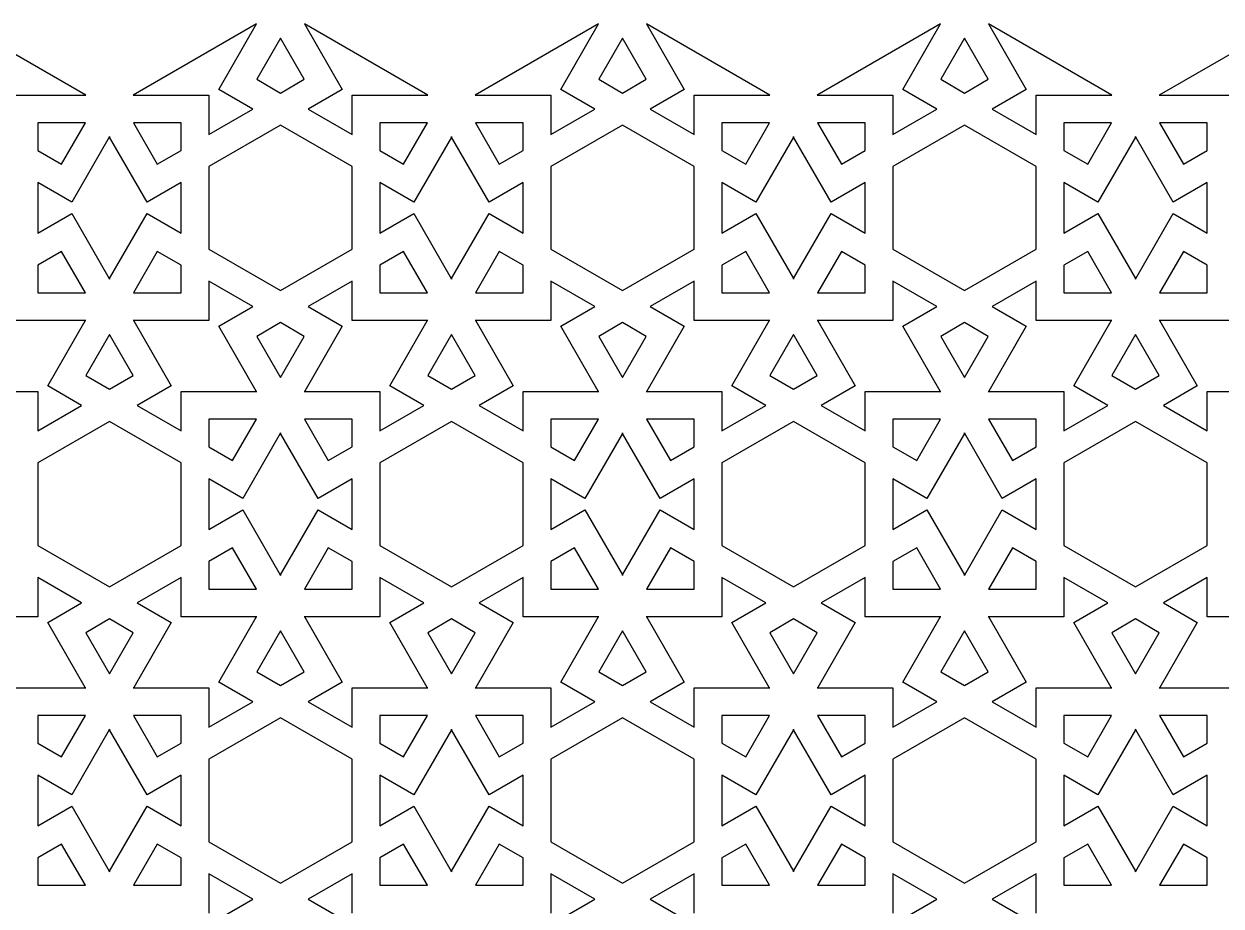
# Model space of a CAD drawing. Header units: metres. Extents: x -128 to 138, y -11 to 215.
# Drawn here: x 4.9 to 73.8, y 164.5 to 215.2 of the extents above; entities that cross this region are included whole.
import ezdxf

# ---------------------------------------------------------------- set-up
doc = ezdxf.new("R2010")
doc.units = ezdxf.units.M

msp = doc.modelspace()

# ---------------------------------------------------------------- linework, layer by layer
for p, q in [((8.47774, 211.131), (1.37697, 215.23)), ((18.3151, 215.23), (11.2144, 211.131)), ((16.1378, 211.459), (18.3151, 215.23)), ((28.1698, 211.131), (21.069, 215.23)), ((21.069, 215.23), (23.2464, 211.459)), ((38.0072, 215.23), (30.9064, 211.131)), ((35.8298, 211.459), (38.0072, 215.23)), ((47.8619, 211.131), (40.7611, 215.23)), ((40.7611, 215.23), (42.9385, 211.459)), ((57.6993, 215.23), (50.5985, 211.131)), ((55.5219, 211.459), (57.6993, 215.23)), ((67.554, 211.131), (60.4532, 215.23)), ((60.4532, 215.23), (62.6306, 211.459)), ((77.3913, 215.23), (70.2906, 211.131)), ((19.6921, 214.415), (18.3234, 212.045)), ((21.0608, 212.045), (19.6921, 214.415)), ((39.3842, 214.415), (38.0155, 212.045)), ((40.7528, 212.045), (39.3842, 214.415)), ((59.0762, 214.415), (57.7076, 212.045)), ((60.4449, 212.045), (59.0762, 214.415)), ((18.3234, 212.045), (19.6921, 211.254)), ((19.6921, 211.254), (21.0608, 212.045)), ((38.0155, 212.045), (39.3842, 211.254)), ((39.3842, 211.254), (40.7528, 212.045)), ((57.7076, 212.045), (59.0762, 211.254)), ((59.0762, 211.254), (60.4449, 212.045)), ((4.12302, 211.131), (8.47774, 211.131)), ((11.2144, 211.131), (15.5691, 211.131)), ((15.5691, 211.131), (15.569, 208.874)), ((18.0921, 210.331), (16.1378, 211.459)), ((23.2464, 211.459), (21.2921, 210.331)), ((23.8151, 211.131), (28.1698, 211.131)), ((23.8151, 208.874), (23.8151, 211.131)), ((30.9064, 211.131), (35.2611, 211.131)), ((35.2611, 211.131), (35.2611, 208.874)), ((37.7841, 210.331), (35.8298, 211.459)), ((42.9385, 211.459), (40.9841, 210.331)), ((43.5072, 211.131), (47.8619, 211.131)), ((43.5072, 208.874), (43.5072, 211.131)), ((50.5985, 211.131), (54.9532, 211.131)), ((54.9532, 211.131), (54.9532, 208.874)), ((57.4762, 210.331), (55.5219, 211.459)), ((62.6306, 211.459), (60.6762, 210.331)), ((63.1993, 211.131), (67.554, 211.131)), ((63.1993, 208.874), (63.1993, 211.131)), ((70.2906, 211.131), (74.6453, 211.131)), ((15.569, 208.874), (18.0921, 210.331)), ((21.2921, 210.331), (23.8151, 208.874)), ((35.2611, 208.874), (37.7841, 210.331)), ((40.9841, 210.331), (43.5072, 208.874)), ((54.9532, 208.874), (57.4762, 210.331)), ((60.6762, 210.331), (63.1993, 208.874)), ((8.46039, 209.531), (5.72302, 209.531)), ((5.72302, 209.531), (5.72302, 207.95)), ((7.09171, 207.16), (8.46039, 209.531)), ((13.9691, 209.531), (11.2317, 209.531)), ((11.2317, 209.531), (12.6004, 207.16)), ((13.9691, 207.95), (13.9691, 209.531)), ((28.1525, 209.531), (25.4151, 209.531)), ((25.4151, 209.531), (25.4151, 207.95)), ((26.7838, 207.16), (28.1525, 209.531)), ((33.6611, 209.531), (30.9238, 209.531)), ((30.9238, 209.531), (32.2924, 207.16)), ((33.6611, 207.95), (33.6611, 209.531)), ((47.8445, 209.531), (45.1072, 209.531)), ((45.1072, 209.531), (45.1072, 207.95)), ((46.4759, 207.16), (47.8445, 209.531)), ((53.3532, 209.531), (50.6158, 209.531)), ((50.6158, 209.531), (51.9845, 207.16)), ((53.3532, 207.95), (53.3532, 209.531)), ((67.5366, 209.531), (64.7993, 209.531)), ((64.7993, 209.531), (64.7993, 207.95)), ((66.1679, 207.16), (67.5366, 209.531)), ((73.0453, 209.531), (70.3079, 209.531)), ((70.3079, 209.531), (71.6766, 207.16)), ((73.0453, 207.95), (73.0453, 209.531)), ((19.6921, 209.407), (15.5691, 207.027)), ((23.8151, 207.027), (19.6921, 209.407)), ((39.3841, 209.407), (35.2611, 207.027)), ((43.5072, 207.027), (39.3841, 209.407)), ((59.0762, 209.407), (54.9532, 207.027)), ((63.1993, 207.027), (59.0762, 209.407)), ((9.83737, 208.716), (7.67732, 204.974)), ((9.84602, 208.731), (9.83737, 208.746)), ((9.83737, 208.746), (9.83737, 208.716)), ((9.85469, 208.746), (9.84602, 208.731)), ((9.85469, 208.716), (9.85469, 208.746)), ((12.0147, 204.974), (9.85469, 208.716)), ((29.5295, 208.716), (27.3694, 204.974)), ((29.5381, 208.731), (29.5295, 208.746)), ((29.5295, 208.746), (29.5295, 208.716)), ((29.5468, 208.746), (29.5381, 208.731)), ((29.5468, 208.716), (29.5468, 208.746)), ((31.7068, 204.974), (29.5468, 208.716)), ((49.2215, 208.716), (47.0615, 204.974)), ((49.2302, 208.731), (49.2215, 208.746)), ((49.2215, 208.746), (49.2215, 208.716)), ((49.2388, 208.746), (49.2302, 208.731)), ((49.2388, 208.716), (49.2388, 208.746)), ((51.3989, 204.974), (49.2388, 208.716)), ((68.9136, 208.716), (66.7536, 204.974)), ((68.9223, 208.731), (68.9136, 208.746)), ((68.9136, 208.746), (68.9136, 208.716)), ((68.9309, 208.746), (68.9223, 208.731)), ((68.9309, 208.716), (68.9309, 208.746)), ((71.091, 204.974), (68.9309, 208.716)), ((5.72302, 207.95), (7.09171, 207.16)), ((12.6004, 207.16), (13.9691, 207.95)), ((25.4151, 207.95), (26.7838, 207.16)), ((32.2924, 207.16), (33.6611, 207.95)), ((45.1072, 207.95), (46.4759, 207.16)), ((51.9845, 207.16), (53.3532, 207.95)), ((64.7993, 207.95), (66.1679, 207.16)), ((71.6766, 207.16), (73.0453, 207.95)), ((15.5691, 207.027), (15.569, 202.266)), ((23.8151, 202.266), (23.8151, 207.027)), ((35.2611, 207.027), (35.2611, 202.266)), ((43.5072, 202.266), (43.5072, 207.027)), ((54.9532, 207.027), (54.9532, 202.266)), ((63.1992, 202.266), (63.1993, 207.027)), ((7.67732, 204.974), (5.72301, 206.103)), ((5.72301, 206.103), (5.72302, 203.189)), ((13.969, 206.103), (12.0147, 204.974)), ((13.9691, 203.189), (13.969, 206.103)), ((27.3694, 204.974), (25.4151, 206.103)), ((25.4151, 206.103), (25.4151, 203.189)), ((33.6611, 206.103), (31.7068, 204.974)), ((33.6611, 203.189), (33.6611, 206.103)), ((47.0615, 204.974), (45.1072, 206.103)), ((45.1072, 206.103), (45.1072, 203.189)), ((53.3532, 206.103), (51.3989, 204.974)), ((53.3532, 203.189), (53.3532, 206.103)), ((66.7536, 204.974), (64.7993, 206.103)), ((64.7993, 206.103), (64.7993, 203.189)), ((73.0453, 206.103), (71.091, 204.974)), ((73.0453, 203.189), (73.0453, 206.103)), ((5.72302, 203.189), (7.67734, 204.318)), ((7.67734, 204.318), (9.83737, 200.576)), ((9.85469, 200.576), (12.0147, 204.318)), ((12.0147, 204.318), (13.9691, 203.189)), ((25.4151, 203.189), (27.3694, 204.318)), ((27.3694, 204.318), (29.5294, 200.576)), ((29.5468, 200.576), (31.7068, 204.318)), ((31.7068, 204.318), (33.6611, 203.189)), ((45.1072, 203.189), (47.0615, 204.318)), ((47.0615, 204.318), (49.2215, 200.576)), ((49.2388, 200.576), (51.3989, 204.318)), ((51.3989, 204.318), (53.3532, 203.189)), ((64.7993, 203.189), (66.7536, 204.318)), ((66.7536, 204.318), (68.9136, 200.576)), ((68.9309, 200.576), (71.091, 204.318)), ((71.091, 204.318), (73.0453, 203.189)), ((7.09171, 202.132), (5.72301, 201.342)), ((8.46039, 199.761), (7.09171, 202.132)), ((12.6004, 202.132), (11.2317, 199.761)), ((13.969, 201.342), (12.6004, 202.132)), ((15.569, 202.266), (19.6921, 199.885)), ((19.6921, 199.885), (23.8151, 202.266)), ((26.7838, 202.132), (25.4151, 201.342)), ((28.1525, 199.761), (26.7838, 202.132)), ((32.2924, 202.132), (30.9238, 199.761)), ((33.6611, 201.342), (32.2924, 202.132)), ((35.2611, 202.266), (39.3842, 199.885)), ((39.3842, 199.885), (43.5072, 202.266)), ((46.4759, 202.132), (45.1072, 201.342)), ((47.8445, 199.761), (46.4759, 202.132)), ((51.9845, 202.132), (50.6158, 199.761)), ((53.3532, 201.342), (51.9845, 202.132)), ((54.9532, 202.266), (59.0762, 199.885)), ((59.0762, 199.885), (63.1992, 202.266)), ((66.1679, 202.132), (64.7993, 201.342)), ((67.5366, 199.761), (66.1679, 202.132)), ((71.6766, 202.132), (70.3079, 199.761)), ((73.0453, 201.342), (71.6766, 202.132)), ((5.72301, 201.342), (5.72301, 199.761)), ((13.969, 199.761), (13.969, 201.342)), ((25.4151, 201.342), (25.4151, 199.761)), ((33.6611, 199.761), (33.6611, 201.342)), ((45.1072, 201.342), (45.1072, 199.761)), ((53.3532, 199.761), (53.3532, 201.342)), ((64.7993, 201.342), (64.7993, 199.761)), ((73.0453, 199.761), (73.0453, 201.342)), ((9.83737, 200.576), (9.83737, 200.546)), ((9.85469, 200.546), (9.85469, 200.576)), ((29.5294, 200.576), (29.5294, 200.546)), ((29.5468, 200.546), (29.5468, 200.576)), ((49.2215, 200.576), (49.2215, 200.546)), ((49.2388, 200.546), (49.2388, 200.576)), ((68.9136, 200.576), (68.9136, 200.546)), ((68.9309, 200.546), (68.9309, 200.576)), ((9.83737, 200.546), (9.84604, 200.561)), ((9.84604, 200.561), (9.85469, 200.546)), ((18.0921, 198.961), (15.569, 200.418)), ((15.569, 200.418), (15.569, 198.161)), ((23.8151, 200.418), (21.2921, 198.961)), ((23.8151, 198.161), (23.8151, 200.418)), ((29.5294, 200.546), (29.5381, 200.561)), ((29.5381, 200.561), (29.5468, 200.546)), ((37.7841, 198.961), (35.2611, 200.418)), ((35.2611, 200.418), (35.2611, 198.161)), ((43.5072, 200.418), (40.9842, 198.961)), ((43.5072, 198.161), (43.5072, 200.418)), ((49.2215, 200.546), (49.2302, 200.561)), ((49.2302, 200.561), (49.2388, 200.546)), ((57.4762, 198.961), (54.9532, 200.418)), ((54.9532, 200.418), (54.9532, 198.161)), ((63.1992, 200.418), (60.6762, 198.961)), ((63.1992, 198.161), (63.1992, 200.418)), ((68.9136, 200.546), (68.9223, 200.561)), ((68.9223, 200.561), (68.9309, 200.546)), ((5.72301, 199.761), (8.46039, 199.761)), ((11.2317, 199.761), (13.969, 199.761)), ((25.4151, 199.761), (28.1525, 199.761)), ((30.9238, 199.761), (33.6611, 199.761)), ((45.1072, 199.761), (47.8445, 199.761)), ((50.6158, 199.761), (53.3532, 199.761)), ((64.7993, 199.761), (67.5366, 199.761)), ((70.3079, 199.761), (73.0453, 199.761)), ((16.1378, 197.833), (18.0921, 198.961)), ((21.2921, 198.961), (23.2464, 197.833)), ((35.8298, 197.833), (37.7841, 198.961)), ((40.9842, 198.961), (42.9385, 197.833)), ((55.5219, 197.833), (57.4762, 198.961)), ((60.6762, 198.961), (62.6306, 197.833)), ((8.44316, 198.161), (4.12302, 198.161)), ((6.29173, 194.405), (8.4518, 198.147)), ((8.46909, 198.176), (8.44316, 198.161)), ((8.4518, 198.147), (8.47772, 198.161)), ((8.46045, 198.161), (8.46909, 198.176)), ((8.47772, 198.161), (8.46045, 198.161)), ((11.2316, 198.161), (11.2143, 198.161)), ((11.2143, 198.161), (11.2403, 198.146)), ((11.2489, 198.161), (11.223, 198.176)), ((11.223, 198.176), (11.2316, 198.161)), ((11.2403, 198.146), (13.4003, 194.405)), ((15.569, 198.161), (11.2489, 198.161)), ((18.2978, 194.092), (16.1378, 197.833)), ((19.6921, 198.038), (18.3234, 197.248)), ((21.0608, 197.248), (19.6921, 198.038)), ((23.2464, 197.833), (21.0863, 194.092)), ((28.1352, 198.161), (23.8151, 198.161)), ((25.9838, 194.405), (28.1439, 198.147)), ((28.1611, 198.176), (28.1352, 198.161)), ((28.1439, 198.147), (28.1698, 198.161)), ((28.1525, 198.161), (28.1611, 198.176)), ((28.1698, 198.161), (28.1525, 198.161)), ((30.9237, 198.161), (30.9064, 198.161)), ((30.9064, 198.161), (30.9324, 198.146)), ((30.941, 198.161), (30.9151, 198.176)), ((30.9151, 198.176), (30.9237, 198.161)), ((30.9324, 198.146), (33.0924, 194.405)), ((35.2611, 198.161), (30.941, 198.161)), ((37.9899, 194.092), (35.8298, 197.833)), ((39.3842, 198.038), (38.0155, 197.248)), ((40.7528, 197.248), (39.3842, 198.038)), ((42.9385, 197.833), (40.7784, 194.092)), ((47.8273, 198.161), (43.5072, 198.161)), ((45.6759, 194.405), (47.8359, 198.147)), ((47.8532, 198.176), (47.8273, 198.161)), ((47.8359, 198.147), (47.8619, 198.161)), ((47.8446, 198.161), (47.8532, 198.176)), ((47.8619, 198.161), (47.8446, 198.161)), ((50.6158, 198.161), (50.5985, 198.161)), ((50.5985, 198.161), (50.6245, 198.146)), ((50.6331, 198.161), (50.6072, 198.176)), ((50.6072, 198.176), (50.6158, 198.161)), ((50.6245, 198.146), (52.7845, 194.405)), ((54.9532, 198.161), (50.6331, 198.161)), ((57.682, 194.092), (55.5219, 197.833)), ((59.0762, 198.038), (57.7076, 197.248)), ((60.4449, 197.248), (59.0762, 198.038)), ((62.6306, 197.833), (60.4705, 194.092)), ((67.5194, 198.161), (63.1992, 198.161)), ((65.368, 194.405), (67.528, 198.147)), ((67.5453, 198.176), (67.5194, 198.161)), ((67.528, 198.147), (67.554, 198.161)), ((67.5367, 198.161), (67.5453, 198.176)), ((67.554, 198.161), (67.5367, 198.161)), ((70.3079, 198.161), (70.2906, 198.161)), ((70.2906, 198.161), (70.3165, 198.146)), ((70.3252, 198.161), (70.2992, 198.176)), ((70.2992, 198.176), (70.3079, 198.161)), ((70.3165, 198.146), (72.4766, 194.405)), ((74.6453, 198.161), (70.3252, 198.161)), ((9.84604, 197.361), (8.47736, 194.991)), ((11.2147, 194.991), (9.84604, 197.361)), ((18.3234, 197.248), (19.6921, 194.877)), ((19.6921, 194.877), (21.0608, 197.248)), ((29.5381, 197.361), (28.1694, 194.991)), ((30.9068, 194.991), (29.5381, 197.361)), ((38.0155, 197.248), (39.3841, 194.877)), ((39.3841, 194.877), (40.7528, 197.248)), ((49.2302, 197.361), (47.8615, 194.991)), ((50.5989, 194.991), (49.2302, 197.361)), ((57.7076, 197.248), (59.0762, 194.877)), ((59.0762, 194.877), (60.4449, 197.248)), ((68.9223, 197.361), (67.5536, 194.991)), ((70.291, 194.991), (68.9223, 197.361)), ((8.24605, 193.277), (6.29173, 194.405)), ((8.47736, 194.991), (9.84604, 194.201)), ((9.84604, 194.201), (11.2147, 194.991)), ((13.4003, 194.405), (11.446, 193.277)), ((27.9381, 193.277), (25.9838, 194.405)), ((28.1694, 194.991), (29.5381, 194.201)), ((29.5381, 194.201), (30.9068, 194.991)), ((33.0924, 194.405), (31.1381, 193.277)), ((47.6302, 193.277), (45.6759, 194.405)), ((47.8615, 194.991), (49.2302, 194.201)), ((49.2302, 194.201), (50.5989, 194.991)), ((52.7845, 194.405), (50.8302, 193.277)), ((67.3223, 193.277), (65.368, 194.405)), ((67.5536, 194.991), (68.9223, 194.201)), ((68.9223, 194.201), (70.291, 194.991)), ((72.4766, 194.405), (70.5223, 193.277)), ((1.40288, 194.077), (5.72302, 194.077)), ((5.72302, 194.077), (5.72302, 191.82)), ((13.9691, 194.077), (18.2892, 194.077)), ((13.9691, 191.82), (13.9691, 194.077)), ((18.2892, 194.077), (18.3151, 194.062)), ((18.3238, 194.077), (18.2978, 194.092)), ((18.3151, 194.062), (18.3065, 194.077)), ((18.3065, 194.077), (18.3238, 194.077)), ((21.0863, 194.092), (21.0604, 194.077)), ((21.0604, 194.077), (21.0777, 194.077)), ((21.0777, 194.077), (21.069, 194.062)), ((21.069, 194.062), (21.095, 194.077)), ((21.095, 194.077), (25.4151, 194.077)), ((25.4151, 194.077), (25.4151, 191.82)), ((33.6611, 194.077), (37.9813, 194.077)), ((33.6611, 191.82), (33.6611, 194.077)), ((37.9813, 194.077), (38.0072, 194.062)), ((38.0159, 194.077), (37.9899, 194.092)), ((38.0072, 194.062), (37.9986, 194.077)), ((37.9986, 194.077), (38.0159, 194.077)), ((40.7784, 194.092), (40.7525, 194.077)), ((40.7525, 194.077), (40.7698, 194.077)), ((40.7698, 194.077), (40.7611, 194.062)), ((40.7611, 194.062), (40.787, 194.077)), ((40.787, 194.077), (45.1072, 194.077)), ((45.1072, 194.077), (45.1072, 191.82)), ((53.3532, 194.077), (57.6733, 194.077)), ((53.3532, 191.82), (53.3532, 194.077)), ((57.6733, 194.077), (57.6993, 194.062)), ((57.7079, 194.077), (57.682, 194.092)), ((57.6993, 194.062), (57.6906, 194.077)), ((57.6906, 194.077), (57.7079, 194.077)), ((60.4705, 194.092), (60.4445, 194.077)), ((60.4445, 194.077), (60.4618, 194.077)), ((60.4618, 194.077), (60.4532, 194.062)), ((60.4532, 194.062), (60.4791, 194.077)), ((60.4791, 194.077), (64.7993, 194.077)), ((64.7993, 194.077), (64.7993, 191.82)), ((73.0453, 194.077), (77.3654, 194.077)), ((73.0453, 191.82), (73.0453, 194.077)), ((5.72302, 191.82), (8.24605, 193.277)), ((11.446, 193.277), (13.9691, 191.82)), ((25.4151, 191.82), (27.9381, 193.277)), ((31.1381, 193.277), (33.6611, 191.82)), ((45.1072, 191.82), (47.6302, 193.277)), ((50.8302, 193.277), (53.3532, 191.82)), ((64.7993, 191.82), (67.3223, 193.277)), ((70.5223, 193.277), (73.0453, 191.82)), ((9.84604, 192.353), (5.72302, 189.973)), ((13.9691, 189.973), (9.84604, 192.353)), ((18.3064, 192.477), (15.5691, 192.477)), ((15.5691, 192.477), (15.5691, 190.896)), ((16.9377, 190.106), (18.3064, 192.477)), ((23.8151, 192.477), (21.0777, 192.477)), ((21.0777, 192.477), (22.4464, 190.106)), ((23.8151, 190.896), (23.8151, 192.477)), ((29.5381, 192.353), (25.4151, 189.973)), ((33.6611, 189.973), (29.5381, 192.353)), ((37.9985, 192.477), (35.2611, 192.477)), ((35.2611, 192.477), (35.2611, 190.896)), ((36.6298, 190.106), (37.9985, 192.477)), ((43.5072, 192.477), (40.7698, 192.477)), ((40.7698, 192.477), (42.1385, 190.106)), ((43.5072, 190.896), (43.5072, 192.477)), ((49.2302, 192.353), (45.1072, 189.973)), ((53.3532, 189.973), (49.2302, 192.353)), ((57.6906, 192.477), (54.9532, 192.477)), ((54.9532, 192.477), (54.9532, 190.896)), ((56.3219, 190.106), (57.6906, 192.477)), ((63.1992, 192.477), (60.4619, 192.477)), ((60.4619, 192.477), (61.8306, 190.106)), ((63.1992, 190.896), (63.1992, 192.477)), ((68.9223, 192.353), (64.7993, 189.973)), ((73.0453, 189.973), (68.9223, 192.353)), ((19.6834, 191.662), (17.5234, 187.921)), ((19.6921, 191.677), (19.6834, 191.692)), ((19.6834, 191.692), (19.6834, 191.662)), ((19.7007, 191.692), (19.6921, 191.677)), ((19.7007, 191.662), (19.7007, 191.692)), ((21.8608, 187.921), (19.7007, 191.662)), ((39.3755, 191.662), (37.2154, 187.921)), ((39.3841, 191.677), (39.3755, 191.692)), ((39.3755, 191.692), (39.3755, 191.662)), ((39.3928, 191.692), (39.3841, 191.677)), ((39.3928, 191.662), (39.3928, 191.692)), ((41.5528, 187.921), (39.3928, 191.662)), ((59.0676, 191.662), (56.9075, 187.921)), ((59.0762, 191.677), (59.0676, 191.692)), ((59.0676, 191.692), (59.0676, 191.662)), ((59.0849, 191.692), (59.0762, 191.677)), ((59.0849, 191.662), (59.0849, 191.692)), ((61.2449, 187.921), (59.0849, 191.662)), ((15.5691, 190.896), (16.9377, 190.106)), ((22.4464, 190.106), (23.8151, 190.896)), ((35.2611, 190.896), (36.6298, 190.106)), ((42.1385, 190.106), (43.5072, 190.896)), ((54.9532, 190.896), (56.3219, 190.106)), ((61.8306, 190.106), (63.1992, 190.896)), ((5.72302, 189.973), (5.72302, 185.212)), ((13.9691, 185.212), (13.9691, 189.973)), ((25.4151, 189.973), (25.4151, 185.212)), ((33.6611, 185.212), (33.6611, 189.973)), ((45.1072, 189.973), (45.1072, 185.212)), ((53.3532, 185.212), (53.3532, 189.973)), ((64.7993, 189.973), (64.7992, 185.212)), ((73.0453, 185.212), (73.0453, 189.973)), ((17.5234, 187.921), (15.569, 189.049)), ((15.569, 189.049), (15.5691, 186.136)), ((23.8151, 189.049), (21.8608, 187.921)), ((23.8151, 186.136), (23.8151, 189.049)), ((37.2154, 187.921), (35.2611, 189.049)), ((35.2611, 189.049), (35.2611, 186.136)), ((43.5072, 189.049), (41.5528, 187.921)), ((43.5072, 186.136), (43.5072, 189.049)), ((56.9075, 187.921), (54.9532, 189.049)), ((54.9532, 189.049), (54.9532, 186.136)), ((63.1992, 189.049), (61.2449, 187.921)), ((63.1992, 186.136), (63.1992, 189.049)), ((15.5691, 186.136), (17.5234, 187.264)), ((17.5234, 187.264), (19.6834, 183.523)), ((19.7007, 183.523), (21.8608, 187.264)), ((21.8608, 187.264), (23.8151, 186.136)), ((35.2611, 186.136), (37.2155, 187.264)), ((37.2155, 187.264), (39.3755, 183.523)), ((39.3928, 183.523), (41.5529, 187.264)), ((41.5529, 187.264), (43.5072, 186.136)), ((54.9532, 186.136), (56.9075, 187.264)), ((56.9075, 187.264), (59.0676, 183.523)), ((59.0849, 183.523), (61.2449, 187.264)), ((61.2449, 187.264), (63.1992, 186.136)), ((5.72302, 185.212), (9.84604, 182.831)), ((9.84604, 182.831), (13.9691, 185.212)), ((16.9377, 185.078), (15.569, 184.288)), ((18.3064, 182.708), (16.9377, 185.078)), ((22.4464, 185.078), (21.0777, 182.708)), ((23.8151, 184.288), (22.4464, 185.078)), ((25.4151, 185.212), (29.5381, 182.831)), ((29.5381, 182.831), (33.6611, 185.212)), ((36.6298, 185.078), (35.2611, 184.288)), ((37.9985, 182.708), (36.6298, 185.078)), ((42.1385, 185.078), (40.7698, 182.708)), ((43.5072, 184.288), (42.1385, 185.078)), ((45.1072, 185.212), (49.2302, 182.831)), ((49.2302, 182.831), (53.3532, 185.212)), ((56.3219, 185.078), (54.9532, 184.288)), ((57.6906, 182.708), (56.3219, 185.078)), ((61.8306, 185.078), (60.4619, 182.708)), ((63.1992, 184.288), (61.8306, 185.078)), ((64.7992, 185.212), (68.9223, 182.831)), ((68.9223, 182.831), (73.0453, 185.212)), ((15.569, 184.288), (15.569, 182.708)), ((23.8151, 182.708), (23.8151, 184.288)), ((35.2611, 184.288), (35.2611, 182.708)), ((43.5072, 182.708), (43.5072, 184.288)), ((54.9532, 184.288), (54.9532, 182.708)), ((63.1992, 182.708), (63.1992, 184.288)), ((8.24605, 181.908), (5.72302, 183.364)), ((5.72302, 183.364), (5.72302, 181.108)), ((13.9691, 183.364), (11.446, 181.908)), ((13.9691, 181.108), (13.9691, 183.364)), ((19.6834, 183.523), (19.6834, 183.493)), ((19.6834, 183.493), (19.6921, 183.508)), ((19.6921, 183.508), (19.7007, 183.493)), ((19.7007, 183.493), (19.7007, 183.523)), ((27.9381, 181.908), (25.4151, 183.364)), ((25.4151, 183.364), (25.4151, 181.108)), ((33.6611, 183.364), (31.1381, 181.908)), ((33.6611, 181.108), (33.6611, 183.364)), ((39.3755, 183.523), (39.3755, 183.493)), ((39.3755, 183.493), (39.3842, 183.508)), ((39.3842, 183.508), (39.3928, 183.493)), ((39.3928, 183.493), (39.3928, 183.523)), ((47.6302, 181.908), (45.1072, 183.364)), ((45.1072, 183.364), (45.1072, 181.108)), ((53.3532, 183.364), (50.8302, 181.908)), ((53.3532, 181.108), (53.3532, 183.364)), ((59.0676, 183.523), (59.0676, 183.493)), ((59.0676, 183.493), (59.0762, 183.508)), ((59.0762, 183.508), (59.0849, 183.493)), ((59.0849, 183.493), (59.0849, 183.523)), ((67.3223, 181.908), (64.7992, 183.364)), ((64.7992, 183.364), (64.7992, 181.108)), ((73.0453, 183.364), (70.5223, 181.908)), ((73.0453, 181.108), (73.0453, 183.364)), ((15.569, 182.708), (18.3064, 182.708)), ((21.0777, 182.708), (23.8151, 182.708)), ((35.2611, 182.708), (37.9985, 182.708)), ((40.7698, 182.708), (43.5072, 182.708)), ((54.9532, 182.708), (57.6906, 182.708)), ((60.4619, 182.708), (63.1992, 182.708)), ((6.29173, 180.779), (8.24605, 181.908)), ((11.446, 181.908), (13.4003, 180.779)), ((25.9838, 180.779), (27.9381, 181.908)), ((31.1381, 181.908), (33.0924, 180.779)), ((45.6759, 180.779), (47.6302, 181.908)), ((50.8302, 181.908), (52.7845, 180.779)), ((65.368, 180.779), (67.3223, 181.908)), ((70.5223, 181.908), (72.4766, 180.779)), ((5.72302, 181.108), (1.40286, 181.108)), ((8.45178, 177.038), (6.29173, 180.779)), ((9.84604, 180.984), (8.47736, 180.194)), ((11.2147, 180.194), (9.84604, 180.984)), ((13.4003, 180.779), (11.2403, 177.038)), ((18.2892, 181.108), (13.9691, 181.108)), ((16.1378, 177.351), (18.2978, 181.093)), ((18.3151, 181.123), (18.2892, 181.108)), ((18.2978, 181.093), (18.3238, 181.108)), ((18.3065, 181.108), (18.3151, 181.123)), ((18.3238, 181.108), (18.3065, 181.108)), ((21.0777, 181.108), (21.0604, 181.108)), ((21.0604, 181.108), (21.0863, 181.093)), ((21.0949, 181.108), (21.069, 181.123)), ((21.069, 181.123), (21.0777, 181.108)), ((21.0863, 181.093), (23.2464, 177.351)), ((25.4151, 181.108), (21.0949, 181.108)), ((28.1438, 177.038), (25.9838, 180.779)), ((29.5381, 180.984), (28.1694, 180.194)), ((30.9068, 180.194), (29.5381, 180.984)), ((33.0924, 180.779), (30.9324, 177.038)), ((37.9813, 181.108), (33.6611, 181.108)), ((35.8298, 177.351), (37.9899, 181.093)), ((38.0072, 181.123), (37.9813, 181.108)), ((37.9899, 181.093), (38.0158, 181.108)), ((37.9986, 181.108), (38.0072, 181.123)), ((38.0158, 181.108), (37.9986, 181.108)), ((40.7698, 181.108), (40.7524, 181.108)), ((40.7524, 181.108), (40.7784, 181.093)), ((40.787, 181.108), (40.7611, 181.123)), ((40.7611, 181.123), (40.7698, 181.108)), ((40.7784, 181.093), (42.9385, 177.351)), ((45.1072, 181.108), (40.787, 181.108)), ((47.8359, 177.038), (45.6759, 180.779)), ((49.2302, 180.984), (47.8615, 180.194)), ((50.5989, 180.194), (49.2302, 180.984)), ((52.7845, 180.779), (50.6244, 177.038)), ((57.6734, 181.108), (53.3532, 181.108)), ((55.5219, 177.351), (57.682, 181.093)), ((57.6993, 181.123), (57.6734, 181.108)), ((57.682, 181.093), (57.7079, 181.108)), ((57.6906, 181.108), (57.6993, 181.123)), ((57.7079, 181.108), (57.6906, 181.108)), ((60.4618, 181.108), (60.4445, 181.108)), ((60.4445, 181.108), (60.4705, 181.093)), ((60.4791, 181.108), (60.4532, 181.123)), ((60.4532, 181.123), (60.4618, 181.108)), ((60.4705, 181.093), (62.6306, 177.351)), ((64.7992, 181.108), (60.4791, 181.108)), ((67.528, 177.038), (65.368, 180.779)), ((68.9223, 180.984), (67.5536, 180.194)), ((70.291, 180.194), (68.9223, 180.984)), ((72.4766, 180.779), (70.3165, 177.038)), ((77.3654, 181.108), (73.0453, 181.108)), ((8.47736, 180.194), (9.84604, 177.823)), ((9.84604, 177.823), (11.2147, 180.194)), ((19.6921, 180.308), (18.3234, 177.937)), ((21.0608, 177.937), (19.6921, 180.308)), ((28.1694, 180.194), (29.5381, 177.823)), ((29.5381, 177.823), (30.9068, 180.194)), ((39.3842, 180.308), (38.0155, 177.937)), ((40.7528, 177.937), (39.3842, 180.308)), ((47.8615, 180.194), (49.2302, 177.823)), ((49.2302, 177.823), (50.5989, 180.194)), ((59.0762, 180.308), (57.7076, 177.937)), ((60.4449, 177.937), (59.0762, 180.308)), ((67.5536, 180.194), (68.9223, 177.823)), ((68.9223, 177.823), (70.291, 180.194)), ((18.3234, 177.937), (19.6921, 177.147)), ((19.6921, 177.147), (21.0608, 177.937)), ((38.0155, 177.937), (39.3842, 177.147)), ((39.3842, 177.147), (40.7528, 177.937)), ((57.7076, 177.937), (59.0762, 177.147)), ((59.0762, 177.147), (60.4449, 177.937)), ((18.0921, 176.223), (16.1378, 177.351)), ((23.2464, 177.351), (21.2921, 176.223)), ((37.7841, 176.223), (35.8298, 177.351)), ((42.9385, 177.351), (40.9841, 176.223)), ((57.4762, 176.223), (55.5219, 177.351)), ((62.6306, 177.351), (60.6762, 176.223)), ((4.12302, 177.023), (8.44318, 177.023)), ((8.44318, 177.023), (8.46907, 177.008)), ((8.47774, 177.023), (8.45178, 177.038)), ((8.46907, 177.008), (8.46043, 177.023)), ((8.46043, 177.023), (8.47774, 177.023)), ((11.2403, 177.038), (11.2144, 177.023)), ((11.2144, 177.023), (11.2316, 177.023)), ((11.2316, 177.023), (11.223, 177.008)), ((11.223, 177.008), (11.2489, 177.023)), ((11.2489, 177.023), (15.5691, 177.023)), ((15.5691, 177.023), (15.569, 174.766)), ((23.8151, 177.023), (28.1352, 177.023)), ((23.8151, 174.766), (23.8151, 177.023)), ((28.1352, 177.023), (28.1611, 177.008)), ((28.1698, 177.023), (28.1438, 177.038)), ((28.1611, 177.008), (28.1525, 177.023)), ((28.1525, 177.023), (28.1698, 177.023)), ((30.9324, 177.038), (30.9064, 177.023)), ((30.9064, 177.023), (30.9237, 177.023)), ((30.9237, 177.023), (30.9151, 177.008)), ((30.9151, 177.008), (30.941, 177.023)), ((30.941, 177.023), (35.2611, 177.023)), ((35.2611, 177.023), (35.2611, 174.766)), ((43.5072, 177.023), (47.8273, 177.023)), ((43.5072, 174.766), (43.5072, 177.023)), ((47.8273, 177.023), (47.8532, 177.008)), ((47.8619, 177.023), (47.8359, 177.038)), ((47.8532, 177.008), (47.8446, 177.023)), ((47.8446, 177.023), (47.8619, 177.023)), ((50.6244, 177.038), (50.5985, 177.023)), ((50.5985, 177.023), (50.6158, 177.023)), ((50.6158, 177.023), (50.6072, 177.008)), ((50.6072, 177.008), (50.6331, 177.023)), ((50.6331, 177.023), (54.9532, 177.023)), ((54.9532, 177.023), (54.9532, 174.766)), ((63.1993, 177.023), (67.5194, 177.023)), ((63.1993, 174.766), (63.1993, 177.023)), ((67.5194, 177.023), (67.5453, 177.008)), ((67.554, 177.023), (67.528, 177.038)), ((67.5453, 177.008), (67.5367, 177.023)), ((67.5367, 177.023), (67.554, 177.023)), ((70.3165, 177.038), (70.2906, 177.023)), ((70.2906, 177.023), (70.3079, 177.023)), ((70.3079, 177.023), (70.2992, 177.008)), ((70.2992, 177.008), (70.3251, 177.023)), ((70.3251, 177.023), (74.6453, 177.023)), ((15.569, 174.766), (18.0921, 176.223)), ((21.2921, 176.223), (23.8151, 174.766)), ((35.2611, 174.766), (37.7841, 176.223)), ((40.9841, 176.223), (43.5072, 174.766)), ((54.9532, 174.766), (57.4762, 176.223)), ((60.6762, 176.223), (63.1993, 174.766)), ((8.46039, 175.423), (5.72302, 175.423)), ((5.72302, 175.423), (5.72302, 173.843)), ((7.09171, 173.052), (8.46039, 175.423)), ((13.9691, 175.423), (11.2317, 175.423)), ((11.2317, 175.423), (12.6004, 173.052)), ((13.9691, 173.843), (13.9691, 175.423)), ((19.6921, 175.299), (15.5691, 172.919)), ((23.8151, 172.919), (19.6921, 175.299)), ((28.1525, 175.423), (25.4151, 175.423)), ((25.4151, 175.423), (25.4151, 173.843)), ((26.7838, 173.052), (28.1525, 175.423)), ((33.6611, 175.423), (30.9238, 175.423)), ((30.9238, 175.423), (32.2924, 173.052)), ((33.6611, 173.843), (33.6611, 175.423)), ((39.3841, 175.299), (35.2611, 172.919)), ((43.5072, 172.919), (39.3841, 175.299)), ((47.8445, 175.423), (45.1072, 175.423)), ((45.1072, 175.423), (45.1072, 173.843)), ((46.4759, 173.052), (47.8445, 175.423)), ((53.3532, 175.423), (50.6158, 175.423)), ((50.6158, 175.423), (51.9845, 173.052)), ((53.3532, 173.843), (53.3532, 175.423)), ((59.0762, 175.299), (54.9532, 172.919)), ((63.1993, 172.919), (59.0762, 175.299)), ((67.5366, 175.423), (64.7993, 175.423)), ((64.7993, 175.423), (64.7993, 173.843)), ((66.1679, 173.052), (67.5366, 175.423)), ((73.0453, 175.423), (70.3079, 175.423)), ((70.3079, 175.423), (71.6766, 173.052)), ((73.0453, 173.843), (73.0453, 175.423)), ((9.83737, 174.608), (7.67732, 170.867)), ((9.84602, 174.623), (9.83737, 174.638)), ((9.83737, 174.638), (9.83737, 174.608)), ((9.85469, 174.638), (9.84602, 174.623)), ((9.85469, 174.608), (9.85469, 174.638)), ((12.0147, 170.867), (9.85469, 174.608)), ((29.5295, 174.608), (27.3694, 170.867)), ((29.5381, 174.623), (29.5295, 174.638)), ((29.5295, 174.638), (29.5295, 174.608)), ((29.5468, 174.638), (29.5381, 174.623)), ((29.5468, 174.608), (29.5468, 174.638)), ((31.7068, 170.867), (29.5468, 174.608)), ((49.2215, 174.608), (47.0615, 170.867)), ((49.2302, 174.623), (49.2215, 174.638)), ((49.2215, 174.638), (49.2215, 174.608)), ((49.2388, 174.638), (49.2302, 174.623)), ((49.2388, 174.608), (49.2388, 174.638)), ((51.3989, 170.867), (49.2388, 174.608)), ((68.9136, 174.608), (66.7536, 170.867)), ((68.9223, 174.623), (68.9136, 174.638)), ((68.9136, 174.638), (68.9136, 174.608)), ((68.9309, 174.638), (68.9223, 174.623)), ((68.9309, 174.608), (68.9309, 174.638)), ((71.091, 170.867), (68.9309, 174.608)), ((5.72302, 173.843), (7.09171, 173.052)), ((12.6004, 173.052), (13.9691, 173.843)), ((25.4151, 173.843), (26.7838, 173.052)), ((32.2924, 173.052), (33.6611, 173.843)), ((45.1072, 173.843), (46.4759, 173.052)), ((51.9845, 173.052), (53.3532, 173.843)), ((64.7993, 173.843), (66.1679, 173.052)), ((71.6766, 173.052), (73.0453, 173.843)), ((15.5691, 172.919), (15.569, 168.158)), ((23.8151, 168.158), (23.8151, 172.919)), ((35.2611, 172.919), (35.2611, 168.158)), ((43.5072, 168.158), (43.5072, 172.919)), ((54.9532, 172.919), (54.9532, 168.158)), ((63.1992, 168.158), (63.1993, 172.919)), ((7.67732, 170.867), (5.72301, 171.995)), ((5.72301, 171.995), (5.72302, 169.082)), ((13.969, 171.995), (12.0147, 170.867)), ((13.9691, 169.082), (13.969, 171.995)), ((27.3694, 170.867), (25.4151, 171.995)), ((25.4151, 171.995), (25.4151, 169.082)), ((33.6611, 171.995), (31.7068, 170.867)), ((33.6611, 169.082), (33.6611, 171.995)), ((47.0615, 170.867), (45.1072, 171.995)), ((45.1072, 171.995), (45.1072, 169.082)), ((53.3532, 171.995), (51.3989, 170.867)), ((53.3532, 169.082), (53.3532, 171.995)), ((66.7536, 170.867), (64.7993, 171.995)), ((64.7993, 171.995), (64.7993, 169.082)), ((73.0453, 171.995), (71.091, 170.867)), ((73.0453, 169.082), (73.0453, 171.995)), ((5.72302, 169.082), (7.67734, 170.21)), ((7.67734, 170.21), (9.83737, 166.469)), ((9.85469, 166.469), (12.0147, 170.21)), ((12.0147, 170.21), (13.9691, 169.082)), ((25.4151, 169.082), (27.3694, 170.21)), ((27.3694, 170.21), (29.5294, 166.469)), ((29.5468, 166.469), (31.7068, 170.21)), ((31.7068, 170.21), (33.6611, 169.082)), ((45.1072, 169.082), (47.0615, 170.21)), ((47.0615, 170.21), (49.2215, 166.469)), ((49.2388, 166.469), (51.3989, 170.21)), ((51.3989, 170.21), (53.3532, 169.082)), ((64.7993, 169.082), (66.7536, 170.21)), ((66.7536, 170.21), (68.9136, 166.469)), ((68.9309, 166.469), (71.091, 170.21)), ((71.091, 170.21), (73.0453, 169.082)), ((7.09171, 168.024), (5.72301, 167.234)), ((8.46039, 165.654), (7.09171, 168.024)), ((12.6004, 168.024), (11.2317, 165.654)), ((13.969, 167.234), (12.6004, 168.024)), ((15.569, 168.158), (19.6921, 165.778)), ((19.6921, 165.778), (23.8151, 168.158)), ((26.7838, 168.024), (25.4151, 167.234)), ((28.1525, 165.654), (26.7838, 168.024)), ((32.2924, 168.024), (30.9238, 165.654)), ((33.6611, 167.234), (32.2924, 168.024)), ((35.2611, 168.158), (39.3842, 165.778)), ((39.3842, 165.778), (43.5072, 168.158)), ((46.4759, 168.024), (45.1072, 167.234)), ((47.8445, 165.654), (46.4759, 168.024)), ((51.9845, 168.024), (50.6158, 165.654)), ((53.3532, 167.234), (51.9845, 168.024)), ((54.9532, 168.158), (59.0762, 165.778)), ((59.0762, 165.778), (63.1992, 168.158)), ((66.1679, 168.024), (64.7993, 167.234)), ((67.5366, 165.654), (66.1679, 168.024)), ((71.6766, 168.024), (70.3079, 165.654)), ((73.0453, 167.234), (71.6766, 168.024)), ((5.72301, 167.234), (5.72301, 165.654)), ((13.969, 165.654), (13.969, 167.234)), ((25.4151, 167.234), (25.4151, 165.654)), ((33.6611, 165.654), (33.6611, 167.234)), ((45.1072, 167.234), (45.1072, 165.654)), ((53.3532, 165.654), (53.3532, 167.234)), ((64.7993, 167.234), (64.7993, 165.654)), ((73.0453, 165.654), (73.0453, 167.234)), ((9.83737, 166.469), (9.83737, 166.439)), ((9.83737, 166.439), (9.84604, 166.454)), ((9.84604, 166.454), (9.85469, 166.439)), ((9.85469, 166.439), (9.85469, 166.469)), ((18.0921, 164.854), (15.569, 166.31)), ((15.569, 166.31), (15.569, 164.054)), ((23.8151, 166.31), (21.2921, 164.854)), ((23.8151, 164.054), (23.8151, 166.31)), ((29.5294, 166.469), (29.5294, 166.439)), ((29.5294, 166.439), (29.5381, 166.454)), ((29.5381, 166.454), (29.5468, 166.439)), ((29.5468, 166.439), (29.5468, 166.469)), ((37.7841, 164.854), (35.2611, 166.31)), ((35.2611, 166.31), (35.2611, 164.054)), ((43.5072, 166.31), (40.9842, 164.854)), ((43.5072, 164.054), (43.5072, 166.31)), ((49.2215, 166.469), (49.2215, 166.439)), ((49.2215, 166.439), (49.2302, 166.454)), ((49.2302, 166.454), (49.2388, 166.439)), ((49.2388, 166.439), (49.2388, 166.469)), ((57.4762, 164.854), (54.9532, 166.31)), ((54.9532, 166.31), (54.9532, 164.054)), ((63.1992, 166.31), (60.6762, 164.854)), ((63.1992, 164.054), (63.1992, 166.31)), ((68.9136, 166.469), (68.9136, 166.439)), ((68.9136, 166.439), (68.9223, 166.454)), ((68.9223, 166.454), (68.9309, 166.439)), ((68.9309, 166.439), (68.9309, 166.469)), ((5.72301, 165.654), (8.46039, 165.654)), ((11.2317, 165.654), (13.969, 165.654)), ((25.4151, 165.654), (28.1525, 165.654)), ((30.9238, 165.654), (33.6611, 165.654)), ((45.1072, 165.654), (47.8445, 165.654)), ((50.6158, 165.654), (53.3532, 165.654)), ((64.7993, 165.654), (67.5366, 165.654)), ((70.3079, 165.654), (73.0453, 165.654)), ((16.1378, 163.725), (18.0921, 164.854)), ((21.2921, 164.854), (23.2464, 163.725)), ((35.8298, 163.725), (37.7841, 164.854)), ((40.9842, 164.854), (42.9385, 163.725)), ((55.5219, 163.725), (57.4762, 164.854)), ((60.6762, 164.854), (62.6306, 163.725))]:
    msp.add_line(p, q)

doc.saveas('drawing.dxf')
